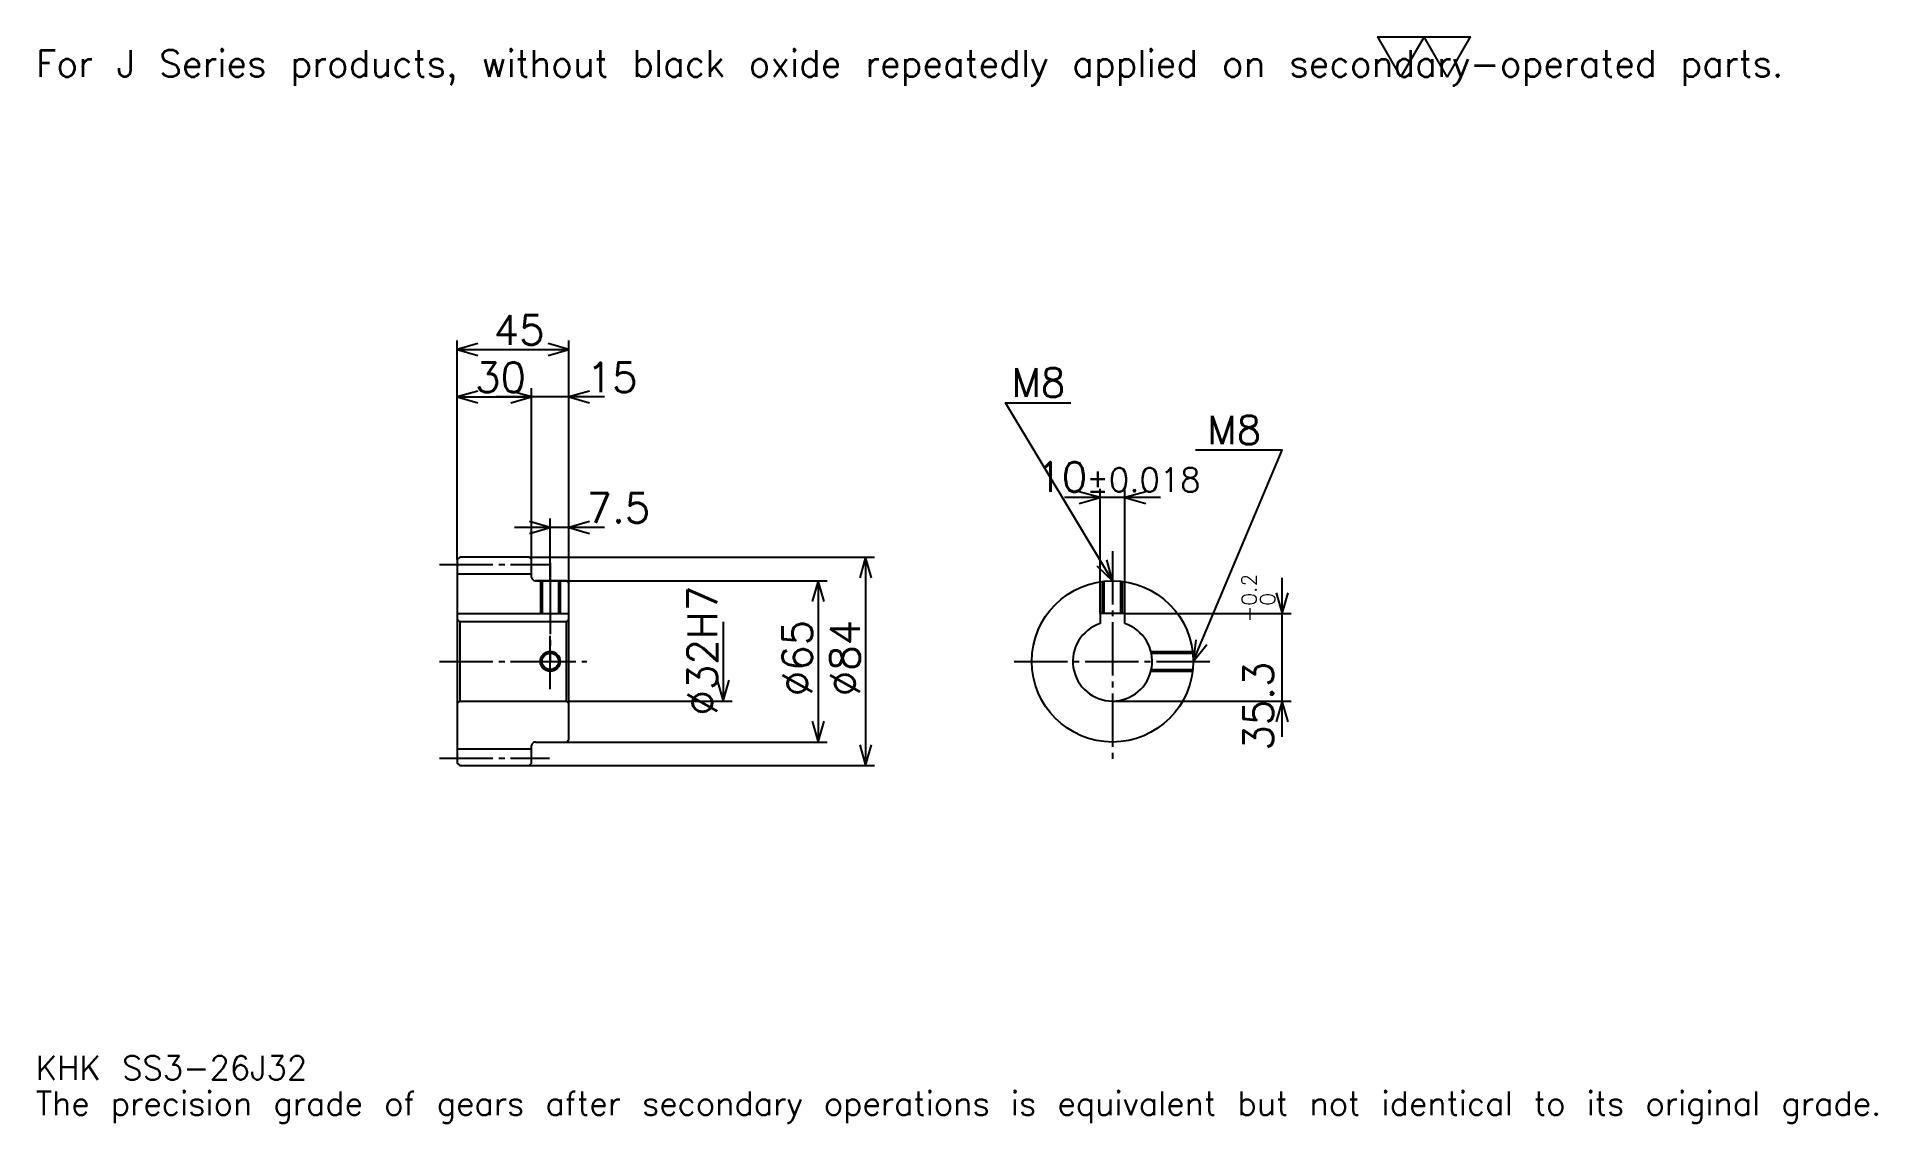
# Model space of a CAD drawing. Extents: x 24 to 766, y 9 to 447.
import ezdxf

# ---------------------------------------------------------------- set-up
doc = ezdxf.new("R2010")
doc.units = 0
doc.linetypes.add('DASHDOT', pattern=[28.695651, 21.521739, -2.391304, 2.391304, -2.391304])
doc.layers.get('0').update_dxf_attribs({"linetype": 'CONTINUOUS'})
doc.layers.add('DASHDOT', color=6, linetype='DASHDOT')
doc.styles.add('KANJI', font='TXT', dxfattribs={"bigfont": 'BIGFONT'})

msp = doc.modelspace()

# ---------------------------------------------------------------- linework, layer by layer
at = {"color": 5}
for p, q in [((193.695663, 236.891312), (193.695663, 324.17392)), ((193.695663, 320.586975), (238.695663, 320.586975)), ((238.695663, 236.891312), (238.695663, 324.17392)), ((223.695663, 236.891312), (223.695663, 305.043488)), ((193.695663, 301.456543), (223.695663, 301.456543)), ((253.043488, 301.456543), (209.347839, 301.456543)), ((477.065247, 260.869568), (438.369568, 260.869568)), ((452.717407, 214.191315), (452.717407, 264.456543)), ((462.717407, 214.191315), (462.717407, 264.456543)), ((231.195663, 236.891312), (231.195663, 252.434784)), ((253.043488, 248.847839), (216.847839, 248.847839)), ((193.695663, 235.891312), (193.695663, 236.891312)), ((222.695663, 236.891312), (238.695663, 236.891312)), ((223.695663, 235.891312), (223.695663, 236.891312)), ((231.195663, 227.391312), (231.195663, 236.891312)), ((231.195663, 227.391312), (231.195663, 236.891312)), ((238.695663, 236.891312), (361.847839, 236.891312)), ((238.695663, 226.391312), (238.695663, 236.891312)), ((358.260864, 236.891312), (358.260864, 152.891312)), ((225.195663, 227.391312), (238.695663, 227.391312)), ((238.695663, 227.391312), (342.717407, 227.391312)), ((339.130432, 227.391312), (339.130432, 162.391312)), ((526.086975, 164.543488), (526.086975, 228.539139)), ((300.869568, 210.891312), (300.869568, 178.891312)), ((462.717407, 214.191315), (529.673889, 214.191315)), ((238.695663, 178.891312), (304.456543, 178.891312)), ((457.717407, 178.891312), (529.673889, 178.891312)), ((225.195663, 162.391312), (238.695663, 162.391312)), ((238.695663, 162.391312), (342.717407, 162.391312)), ((222.695663, 152.891312), (238.695663, 152.891312)), ((238.695663, 152.891312), (361.847839, 152.891312))]:
    msp.add_line(p, q, dxfattribs=at)
at = {"color": 4}
for p, q in [((193.695663, 230.141312), (223.695663, 230.141312)), ((193.695663, 214.191315), (238.695663, 214.191315)), ((194.695663, 210.891312), (194.695663, 178.891312)), ((237.695663, 210.891312), (238.695663, 211.891312)), ((237.695663, 178.891312), (238.695663, 177.891312)), ((193.695663, 159.641312), (223.695663, 159.641312))]:
    msp.add_line(p, q, dxfattribs=at)
at = {"color": 7}
msp.add_lwpolyline([(573.913025, 430.434784), (564.586914, 446.600006), (601.891296, 446.600006), (592.565186, 430.434784), (583.239136, 446.600006), (573.913025, 430.434784)], dxfattribs=at)
at = {"color": 5}
for points in [[(202.065231, 322.978271), (193.695663, 320.586975), (202.065231, 318.195679)], [(230.326096, 318.195679), (238.695663, 320.586975), (230.326096, 322.978271)], [(202.065231, 303.847839), (193.695663, 301.456543), (202.065231, 299.065216)], [(215.326096, 299.065216), (223.695663, 301.456543), (215.326096, 303.847839)], [(215.326096, 299.065216), (223.695663, 301.456543), (215.326096, 303.847839)], [(247.065231, 303.847839), (238.695663, 301.456543), (247.065231, 299.065216)], [(457.717407, 227.391312), (414.67392, 299.130432), (440.978271, 299.130432)], [(490.217407, 194.891312), (526.086975, 280), (491.173889, 280)], [(444.347839, 258.478271), (452.717407, 260.869568), (444.347839, 263.260864)], [(471.086975, 263.260864), (462.717407, 260.869568), (471.086975, 258.478271)], [(222.826096, 246.456528), (231.195663, 248.847839), (222.826096, 251.239136)], [(247.065231, 251.239136), (238.695663, 248.847839), (247.065231, 246.456528)], [(360.652191, 228.521744), (358.260864, 236.891312), (355.869568, 228.521744)], [(451.360779, 233.33783), (457.717407, 227.391312), (455.461792, 235.798462)], [(341.521759, 219.021744), (339.130432, 227.391312), (336.739136, 219.021744)], [(523.695679, 222.560883), (526.086975, 214.191315), (528.478271, 222.560883)], [(491.264282, 203.532608), (490.217407, 194.891312), (495.671509, 201.675171)], [(298.478271, 187.26088), (300.869568, 178.891312), (303.260864, 187.26088)], [(528.478271, 170.521744), (526.086975, 178.891312), (523.695679, 170.521744)], [(336.739136, 170.76088), (339.130432, 162.391312), (341.521759, 170.76088)], [(355.869568, 161.26088), (358.260864, 152.891312), (360.652191, 161.26088)]]:
    msp.add_lwpolyline(points, dxfattribs=at)
at = {"color": 4}
for points in [[(223.695663, 228.891312), (223.695663, 235.891312), (222.695663, 236.891312), (194.695663, 236.891312), (193.695663, 235.891312), (193.695663, 177.891312)], [(225.195663, 162.391312), (237.695663, 162.391312), (238.695663, 163.391312), (238.695663, 226.391312), (237.695663, 227.391312), (225.195663, 227.391312)], [(227.195663, 227.391312), (227.195663, 214.191315)], [(227.870667, 227.391312), (227.870667, 214.191315)], [(234.52066, 227.391312), (234.52066, 214.191315)], [(235.195663, 227.391312), (235.195663, 214.191315)], [(453.717407, 214.191315), (453.717407, 227.144226)], [(454.392395, 214.191315), (454.392395, 227.220779)], [(461.042419, 214.191315), (461.042419, 227.220779)], [(461.717407, 214.191315), (461.717407, 227.144226)], [(193.695663, 177.891312), (194.695663, 178.891312), (237.695663, 178.891312), (237.695663, 210.891312), (194.695663, 210.891312), (193.695663, 211.891312)], [(462.717407, 210.089996), (462.717407, 214.191315), (452.717407, 214.191315), (452.717407, 210.089996)], [(473.209351, 198.891312), (489.970276, 198.891312)], [(473.368103, 198.216309), (490.046875, 198.216309)], [(473.209351, 190.891312), (489.970276, 190.891312)], [(473.368103, 191.566315), (490.046875, 191.566315)], [(193.695663, 177.891312), (193.695663, 153.891312), (194.695663, 152.891312), (222.695663, 152.891312), (223.695663, 153.891312), (223.695663, 160.891312)]]:
    msp.add_lwpolyline(points, dxfattribs=at)
for centre, radius in [((457.717407, 194.891312), 32.5), ((231.195663, 194.891312), 3.325)]:
    msp.add_circle(centre, radius, dxfattribs=at)
at = {"color": 7}
msp.add_circle((231.195663, 194.891312), 4, dxfattribs=at)
at = {"color": 4}
for centre, radius, start, end in [((225.195663, 228.891312), 1.5, 180, 270), ((457.717407, 194.891312), 16, 108.209957329, 71.790042671), ((225.195663, 160.891312), 1.5, 90, 180)]:
    msp.add_arc(centre, radius, start, end, dxfattribs=at)
at = {"layer": 'DASHDOT', "color": 7}
for p, q in [((457.717407, 239.347839), (457.717407, 155.217407)), ((186.521744, 233.891312), (230.869568, 233.891312)), ((231.195663, 227.391312), (231.195663, 194.891312)), ((186.521744, 194.891312), (245.869568, 194.891312)), ((418.043488, 194.891312), (497.391296, 194.891312)), ((186.521744, 155.891312), (230.869568, 155.891312))]:
    msp.add_line(p, q, dxfattribs=at)
for points in [[(231.195663, 234.565216), (231.195663, 207.017395)], [(231.195663, 183.717392), (231.195663, 206.065231)], [(220.021759, 194.891312), (242.369568, 194.891312)]]:
    msp.add_lwpolyline(points, dxfattribs=at)

# ---------------------------------------------------------------- texts
at = {"color": 7, "style": 'KANJI'}
for s, height, p in [('For J Series products, without black oxide repeatedly applied on secondary-operated parts.', 10.76087, (23.913044, 430.434784)), ('45', 11.956522, (208.42392, 322.5)), ('30', 11.956522, (200.92392, 303.369568)), ('15', 11.956522, (245.869568, 303.369568)), ('M8', 11.478261, (417.065247, 301.521729)), ('M8', 11.478261, (495.956543, 282.391296)), ('10', 11.956522, (427.058502, 263.260864)), ('%%p0.018', 9.565217, (447.26355, 263.260864)), ('7.5', 11.956522, (245.869568, 250.76088)), ('KHK SS3-26J32', 9.565217, (23.913044, 26.304348)), ('The precision grade of gears after secondary operations is equivalent but not identical to its original grade.', 9.565217, (23.913044, 11.956522))]:
    msp.add_text(s, height=height, dxfattribs=at).set_placement(p)
for s, height, p in [('%%c32H7', 11.956522, (298.478271, 173.070663)), ('0.2', 5.978261, (515.804321, 217.367188)), ('+', 5.978261, (515.804321, 210.671539)), ('0', 5.978261, (523.217407, 217.367188)), ('%%c65', 11.956522, (336.739136, 180.842407)), ('%%c84', 11.956522, (355.869568, 180.842407)), ('35.3', 11.956522, (522.5, 158.918976))]:
    msp.add_text(s, height=height, rotation=90, dxfattribs=at).set_placement(p)

doc.saveas('drawing.dxf')
